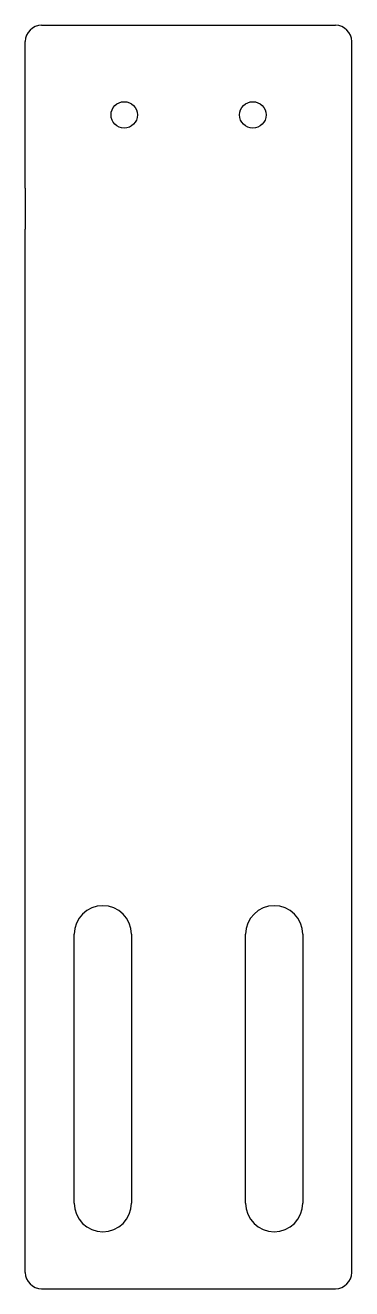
# Model space of a CAD drawing. Header units: millimetres. Extents: x 313 to 353, y 151 to 306.
import ezdxf

# ---------------------------------------------------------------- set-up
doc = ezdxf.new("R2010")
doc.units = ezdxf.units.MM
doc.layers.add('CANTONEIRA_FIXAÇ', color=7, linetype='Continuous')
doc.layers.add('Default', color=7, linetype='Continuous')

# ---------------------------------------------------------------- blocks, each defined once
blk = doc.blocks.new('SE')
at = {"layer": 'CANTONEIRA_FIXAÇ', "color": 7, "linetype": 'Continuous'}
for p, q in [((314.98, 305.68), (350.98, 305.68)), ((312.98, 285.68), (312.98, 303.68)), ((352.98, 285.68), (352.98, 303.68)), ((312.98, 285.68), (312.98, 280.65)), ((352.98, 280.65), (352.98, 285.68)), ((312.98, 152.65), (312.98, 280.65)), ((352.98, 152.65), (352.98, 280.65)), ((318.98, 161.15), (318.98, 194.15)), ((325.98, 194.15), (325.98, 161.15)), ((339.98, 161.15), (339.98, 194.15)), ((346.98, 194.15), (346.98, 161.15)), ((314.98, 150.65), (350.98, 150.65))]:
    blk.add_line(p, q, dxfattribs=at)
for centre in [(325.1, 294.68), (340.86, 294.68)]:
    blk.add_circle(centre, 1.62, dxfattribs=at)
for centre, radius, start, end in [((314.98, 303.68), 2, 90, 180), ((350.98, 303.68), 2, 0, 90), ((322.48, 194.15), 3.5, 0, 180), ((343.48, 194.15), 3.5, 0, 180), ((322.48, 161.15), 3.5, 180, 0), ((343.48, 161.15), 3.5, 180, 0), ((314.98, 152.65), 2, 180, 270), ((350.98, 152.65), 2, 270, 0)]:
    blk.add_arc(centre, radius, start, end, dxfattribs=at)

msp = doc.modelspace()

# ---------------------------------------------------------------- block references
at = {"layer": 'Default'}
msp.add_blockref('SE', (0, 0), dxfattribs=at)

doc.saveas('drawing.dxf')
